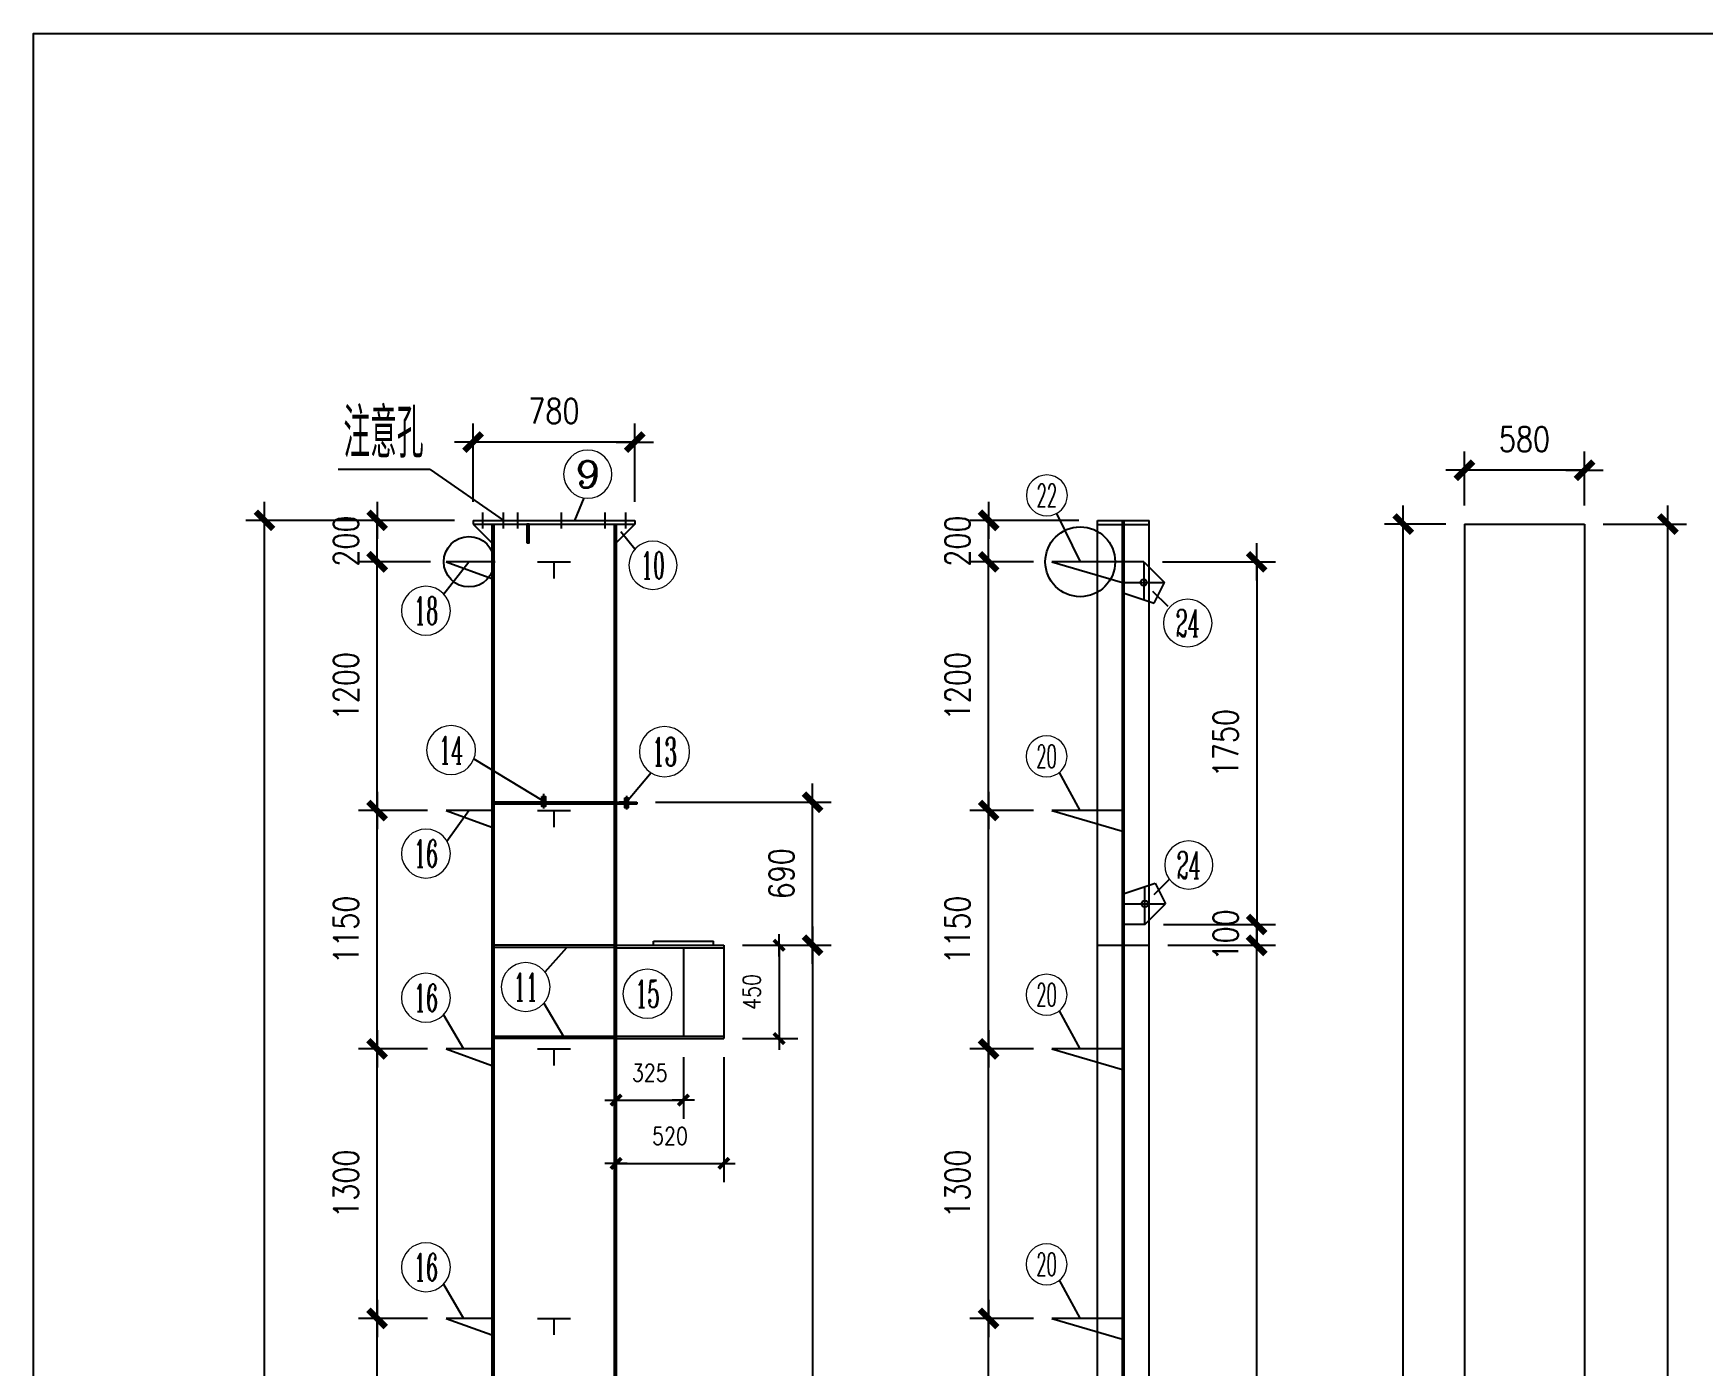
# Model space of a CAD drawing. Header units: millimetres. Extents: x 2451220 to 4527627, y -5186613 to -1639140.
# Drawn here: x 2483553 to 2491607, y -1704727 to -1698301 of the extents above; entities that cross this region are included whole.
import ezdxf
from ezdxf.enums import TextEntityAlignment as Align

# ---------------------------------------------------------------- set-up
doc = ezdxf.new("R2010")
doc.units = ezdxf.units.MM
doc.header["$LTSCALE"] = 1000
doc.header["$PDMODE"] = 34
doc.layers.add('钢架', color=7, linetype='Continuous', lineweight=25)
doc.styles.add('COMPLEX', font='COMPLEX')
doc.styles.add('DIM_FONT', font='simplex.shx', dxfattribs={"width": 0.8, "bigfont": 'hztxt.shx'})
doc.styles.add('hz', font='gbenor.shx', dxfattribs={"width": 0.75, "height": 100, "bigfont": 'gbcbig.shx'})
doc.styles.get("Standard").update_dxf_attribs({"font": 'txt', "bigfont": 'gbcbig.shx'})
doc.dimstyles.get("Standard").update_dxf_attribs({"dimscale": 100, "dimtxt": 3.5, "dimasz": 1, "dimexe": 2.5, "dimexo": 3, "dimgap": 1.5, "dimtad": 1, "dimdec": 0, "dimzin": 0, "dimdsep": 46, "dimtxsty": 'Standard', "dimblk": 'ARCHTICK', "dimcen": 0.09, "dimadec": 0, "dimazin": 0, "dimtfac": 1, "dimtdec": 0, "dimtix": 1, "dimtmove": 2, "dimatfit": 3, "dimldrblk": 'ARCHTICK', "dimfxl": 1, "dimtolj": 1, "dimtzin": 0, "dimarcsym": 0})
doc.dimstyles.new('WGH(1)', dxfattribs={"dimscale": 1.2, "dimtxt": 100, "dimasz": 0.5, "dimexe": 75, "dimexo": 75, "dimgap": 75, "dimtad": 1, "dimdec": 0, "dimzin": 0, "dimdsep": 46, "dimtxsty": 'DIM_FONT', "dimblk1": '_DIMX', "dimblk2": '_DIMX', "dimsah": 1, "dimcen": 0.09, "dimclrd": 3, "dimclre": 3, "dimclrt": 7, "dimadec": 0, "dimazin": 0, "dimtfac": 1, "dimtdec": 0, "dimtix": 1, "dimtmove": 2, "dimatfit": 3, "dimldrblk": '_DIMX', "dimfxl": 1, "dimtolj": 1, "dimtzin": 0, "dimarcsym": 0})

# ---------------------------------------------------------------- blocks, each defined once
blk = doc.blocks.new('_DIMX')
blk.add_line((-150, 0), (150, 0))
at = {"const_width": 50}
blk.add_lwpolyline([(-70, -70), (70, 70)], dxfattribs=at)
blk = doc.blocks.new('*D1761')
at = {"color": 3, "lineweight": -2}
for p, q in [((2485454.3, -1704499.6), (2485121.3, -1704499.6)), ((2485211.3, -1705699), (2485211.3, -1704500.2)), ((2485454.3, -1705699.6), (2485121.3, -1705699.6))]:
    blk.add_line(p, q, dxfattribs=at)
at = {"layer": 'Defpoints', "color": 0}
for p in [(2485211.3, -1704499.6), (2485544.3, -1704499.6), (2485544.3, -1705699.6)]:
    blk.add_point(p, dxfattribs=at)
at = {"color": 3, "lineweight": -2, "xscale": 0.6, "yscale": 0.6, "zscale": 0.6}
for p, rotation in [((2485211.3, -1704499.6), 90), ((2485211.3, -1705699.6), 270)]:
    blk.add_blockref('_DIMX', p, dxfattribs=dict(at, rotation=rotation))
at = {"color": 7, "insert": (2485061.3, -1705099.6), "char_height": 120, "attachment_point": 5, "rotation": 90, "style": 'DIM_FONT'}
blk.add_mtext('\\A1;1200', dxfattribs=at)
blk = doc.blocks.new('*D371')
at = {"color": 3, "lineweight": -2}
for p, q in [((2485454.3, -1703199.6), (2485121.3, -1703199.6)), ((2485211.3, -1704499), (2485211.3, -1703200.2)), ((2485454.3, -1704499.6), (2485121.3, -1704499.6))]:
    blk.add_line(p, q, dxfattribs=at)
at = {"layer": 'Defpoints', "color": 0}
for p in [(2485211.3, -1703199.6), (2485544.3, -1703199.6), (2485544.3, -1704499.6)]:
    blk.add_point(p, dxfattribs=at)
at = {"color": 3, "lineweight": -2, "xscale": 0.6, "yscale": 0.6, "zscale": 0.6}
for p, rotation in [((2485211.3, -1703199.6), 90), ((2485211.3, -1704499.6), 270)]:
    blk.add_blockref('_DIMX', p, dxfattribs=dict(at, rotation=rotation))
at = {"color": 7, "insert": (2485061.3, -1703849.6), "char_height": 120, "attachment_point": 5, "rotation": 90, "style": 'DIM_FONT'}
blk.add_mtext('\\A1;1300', dxfattribs=at)
blk = doc.blocks.new('*D1762')
at = {"color": 3, "lineweight": -2}
for p, q in [((2485454.3, -1702049.6), (2485121.3, -1702049.6)), ((2485211.3, -1703199), (2485211.3, -1702050.2)), ((2485454.3, -1703199.6), (2485121.3, -1703199.6))]:
    blk.add_line(p, q, dxfattribs=at)
at = {"layer": 'Defpoints', "color": 0}
for p in [(2485211.3, -1702049.6), (2485544.3, -1702049.6), (2485544.3, -1703199.6)]:
    blk.add_point(p, dxfattribs=at)
at = {"color": 3, "lineweight": -2, "xscale": 0.6, "yscale": 0.6, "zscale": 0.6}
for p, rotation in [((2485211.3, -1702049.6), 90), ((2485211.3, -1703199.6), 270)]:
    blk.add_blockref('_DIMX', p, dxfattribs=dict(at, rotation=rotation))
at = {"color": 7, "insert": (2485061.3, -1702624.6), "char_height": 120, "attachment_point": 5, "rotation": 90, "style": 'DIM_FONT'}
blk.add_mtext('\\A1;1150', dxfattribs=at)
blk = doc.blocks.new('*D1763')
at = {"color": 3, "lineweight": -2}
for p, q in [((2485454.3, -1700849.6), (2485121.3, -1700849.6)), ((2485211.3, -1702049), (2485211.3, -1700850.2)), ((2485454.3, -1702049.6), (2485121.3, -1702049.6))]:
    blk.add_line(p, q, dxfattribs=at)
at = {"layer": 'Defpoints', "color": 0}
for p in [(2485211.3, -1700849.6), (2485544.3, -1700849.6), (2485544.3, -1702049.6)]:
    blk.add_point(p, dxfattribs=at)
at = {"color": 3, "lineweight": -2, "xscale": 0.6, "yscale": 0.6, "zscale": 0.6}
for p, rotation in [((2485211.3, -1700849.6), 90), ((2485211.3, -1702049.6), 270)]:
    blk.add_blockref('_DIMX', p, dxfattribs=dict(at, rotation=rotation))
at = {"color": 7, "insert": (2485061.3, -1701449.6), "char_height": 120, "attachment_point": 5, "rotation": 90, "style": 'DIM_FONT'}
blk.add_mtext('\\A1;1200', dxfattribs=at)
blk = doc.blocks.new('*D373')
at = {"color": 3, "lineweight": -2}
for p, q in [((2486974.3, -1702699.6), (2487402.5, -1702699.6)), ((2487312.5, -1702700.2), (2487312.5, -1709899)), ((2486639.3, -1709899.6), (2487402.5, -1709899.6))]:
    blk.add_line(p, q, dxfattribs=at)
at = {"layer": 'Defpoints', "color": 0}
for p in [(2486884.3, -1702699.6), (2486549.3, -1709899.6), (2487312.5, -1709899.6)]:
    blk.add_point(p, dxfattribs=at)
at = {"color": 3, "lineweight": -2, "xscale": 0.6, "yscale": 0.6, "zscale": 0.6}
for p, rotation in [((2487312.5, -1702699.6), 90), ((2487312.5, -1709899.6), 270)]:
    blk.add_blockref('_DIMX', p, dxfattribs=dict(at, rotation=rotation))
at = {"color": 7, "insert": (2487162.5, -1706299.6), "char_height": 120, "attachment_point": 5, "rotation": 90, "style": 'DIM_FONT'}
blk.add_mtext('\\A1;7200', dxfattribs=at)
blk = doc.blocks.new('*D1764')
at = {"color": 3, "lineweight": -2}
for p, q in [((2487064.3, -1702699.6), (2487240.8, -1702699.6)), ((2487150.8, -1702699.9), (2487150.8, -1703149.2)), ((2486974.3, -1703149.6), (2487240.8, -1703149.6))]:
    blk.add_line(p, q, dxfattribs=at)
at = {"layer": 'Defpoints', "color": 0}
for p in [(2486974.3, -1702699.6), (2486884.3, -1703149.6), (2487150.8, -1703149.6)]:
    blk.add_point(p, dxfattribs=at)
at = {"color": 3, "lineweight": -2, "xscale": 0.36, "yscale": 0.36, "zscale": 0.36}
for p, rotation in [((2487150.8, -1702699.6), 90), ((2487150.8, -1703149.6), 270)]:
    blk.add_blockref('_DIMX', p, dxfattribs=dict(at, rotation=rotation))
at = {"color": 7, "insert": (2487018.8, -1702924.6), "char_height": 84, "attachment_point": 5, "rotation": 90, "style": 'DIM_FONT'}
blk.add_mtext('\\A1;450', dxfattribs=at)
blk = doc.blocks.new('*D1765')
at = {"color": 3, "lineweight": -2}
for p, q in [((2486364.3, -1703239.6), (2486364.3, -1703536.6)), ((2486689.3, -1703239.6), (2486689.3, -1703536.6)), ((2486364, -1703446.6), (2486363.6, -1703446.6)), ((2486364.3, -1703446.6), (2486689.3, -1703446.6)), ((2486689.7, -1703446.6), (2486690, -1703446.6))]:
    blk.add_line(p, q, dxfattribs=at)
at = {"layer": 'Defpoints', "color": 0}
for p in [(2486364.3, -1703149.6), (2486689.3, -1703149.6), (2486689.3, -1703446.6)]:
    blk.add_point(p, dxfattribs=at)
at = {"color": 3, "lineweight": -2, "xscale": 0.36, "yscale": 0.36, "zscale": 0.36}
blk.add_blockref('_DIMX', (2486364.3, -1703446.6), dxfattribs=at)
at = {"color": 3, "lineweight": -2, "xscale": 0.36, "yscale": 0.36, "zscale": 0.36, "rotation": 180}
blk.add_blockref('_DIMX', (2486689.3, -1703446.6), dxfattribs=at)
at = {"color": 7, "insert": (2486526.8, -1703314.6), "char_height": 84, "attachment_point": 5, "style": 'DIM_FONT'}
blk.add_mtext('\\A1;325', dxfattribs=at)
blk = doc.blocks.new('*D1766')
at = {"color": 3, "lineweight": -2}
for p, q in [((2486364.3, -1703239.6), (2486364.3, -1703841.8)), ((2486884.3, -1703239.6), (2486884.3, -1703841.8)), ((2486364.7, -1703751.8), (2486884, -1703751.8))]:
    blk.add_line(p, q, dxfattribs=at)
at = {"layer": 'Defpoints', "color": 0}
for p in [(2486364.3, -1703149.6), (2486884.3, -1703149.6), (2486884.3, -1703751.8)]:
    blk.add_point(p, dxfattribs=at)
at = {"color": 3, "lineweight": -2, "xscale": 0.36, "yscale": 0.36, "zscale": 0.36, "rotation": 180}
blk.add_blockref('_DIMX', (2486364.3, -1703751.8), dxfattribs=at)
at = {"color": 3, "lineweight": -2, "xscale": 0.36, "yscale": 0.36, "zscale": 0.36}
blk.add_blockref('_DIMX', (2486884.3, -1703751.8), dxfattribs=at)
at = {"color": 7, "insert": (2486624.3, -1703619.8), "char_height": 84, "attachment_point": 5, "style": 'DIM_FONT'}
blk.add_mtext('\\A1;520', dxfattribs=at)
blk = doc.blocks.new('*D374')
at = {"color": 3, "lineweight": -2}
for p, q in [((2486554.3, -1702009.6), (2487402.5, -1702009.6)), ((2487312.5, -1702699), (2487312.5, -1702010.2)), ((2487064.3, -1702699.6), (2487402.5, -1702699.6))]:
    blk.add_line(p, q, dxfattribs=at)
at = {"layer": 'Defpoints', "color": 0}
for p in [(2486464.3, -1702009.6), (2487312.5, -1702009.6), (2486974.3, -1702699.6)]:
    blk.add_point(p, dxfattribs=at)
at = {"color": 3, "lineweight": -2, "xscale": 0.6, "yscale": 0.6, "zscale": 0.6}
for p, rotation in [((2487312.5, -1702009.6), 90), ((2487312.5, -1702699.6), 270)]:
    blk.add_blockref('_DIMX', p, dxfattribs=dict(at, rotation=rotation))
at = {"color": 7, "insert": (2487162.5, -1702354.6), "char_height": 120, "attachment_point": 5, "rotation": 90, "style": 'DIM_FONT'}
blk.add_mtext('\\A1;690', dxfattribs=at)
blk = doc.blocks.new('*D1767')
at = {"color": 3, "lineweight": -2}
for p, q in [((2485674.3, -1700559.6), (2485674.3, -1700182.1)), ((2486454.3, -1700559.6), (2486454.3, -1700182.1)), ((2486453.7, -1700272.1), (2485674.9, -1700272.1))]:
    blk.add_line(p, q, dxfattribs=at)
at = {"layer": 'Defpoints', "color": 0}
for p in [(2485674.3, -1700272.1), (2485674.3, -1700649.6), (2486454.3, -1700649.6)]:
    blk.add_point(p, dxfattribs=at)
at = {"color": 3, "lineweight": -2, "xscale": 0.6, "yscale": 0.6, "zscale": 0.6, "rotation": 180}
blk.add_blockref('_DIMX', (2485674.3, -1700272.1), dxfattribs=at)
at = {"color": 3, "lineweight": -2, "xscale": 0.6, "yscale": 0.6, "zscale": 0.6}
blk.add_blockref('_DIMX', (2486454.3, -1700272.1), dxfattribs=at)
at = {"color": 7, "insert": (2486064.3, -1700122.1), "char_height": 120, "attachment_point": 5, "style": 'DIM_FONT'}
blk.add_mtext('\\A1;780', dxfattribs=at)
blk = doc.blocks.new('*D1768')
at = {"color": 3, "lineweight": -2}
for p, q in [((2485584.3, -1700649.6), (2484577.6, -1700649.6)), ((2484667.6, -1709899), (2484667.6, -1700650.2)), ((2485489.3, -1709899.6), (2484577.6, -1709899.6))]:
    blk.add_line(p, q, dxfattribs=at)
at = {"layer": 'Defpoints', "color": 0}
for p in [(2484667.6, -1700649.6), (2485674.3, -1700649.6), (2485579.3, -1709899.6)]:
    blk.add_point(p, dxfattribs=at)
at = {"color": 3, "lineweight": -2, "xscale": 0.6, "yscale": 0.6, "zscale": 0.6}
for p, rotation in [((2484667.6, -1700649.6), 90), ((2484667.6, -1709899.6), 270)]:
    blk.add_blockref('_DIMX', p, dxfattribs=dict(at, rotation=rotation))
at = {"color": 7, "insert": (2484517.6, -1705274.6), "char_height": 120, "attachment_point": 5, "rotation": 90, "style": 'DIM_FONT'}
blk.add_mtext('\\A1;9250', dxfattribs=at)
blk = doc.blocks.new('*D1769')
at = {"color": 3, "lineweight": -2}
for p, q in [((2485494.3, -1700649.6), (2485121.3, -1700649.6)), ((2485211.3, -1700649), (2485211.3, -1700648.4)), ((2485211.3, -1700849.6), (2485211.3, -1700649.6)), ((2485468.7, -1700849.6), (2485121.3, -1700849.6)), ((2485211.3, -1700850.2), (2485211.3, -1700850.8))]:
    blk.add_line(p, q, dxfattribs=at)
at = {"layer": 'Defpoints', "color": 0}
for p in [(2485211.3, -1700649.6), (2485584.3, -1700649.6), (2485558.7, -1700849.6)]:
    blk.add_point(p, dxfattribs=at)
at = {"color": 3, "lineweight": -2, "xscale": 0.6, "yscale": 0.6, "zscale": 0.6}
for p, rotation in [((2485211.3, -1700649.6), 270), ((2485211.3, -1700849.6), 90)]:
    blk.add_blockref('_DIMX', p, dxfattribs=dict(at, rotation=rotation))
at = {"color": 7, "insert": (2485061.3, -1700749.6), "char_height": 120, "attachment_point": 5, "rotation": 90, "style": 'DIM_FONT'}
blk.add_mtext('\\A1;200', dxfattribs=at)
blk = doc.blocks.new('*D1770')
at = {"color": 3, "lineweight": -2}
for p, q in [((2490367.1, -1700667.6), (2490072.4, -1700667.6)), ((2490162.4, -1709869), (2490162.4, -1700668.2)), ((2490367.1, -1709869.6), (2490072.4, -1709869.6))]:
    blk.add_line(p, q, dxfattribs=at)
at = {"layer": 'Defpoints', "color": 0}
for p in [(2490162.4, -1700667.6), (2490457.1, -1700667.6), (2490457.1, -1709869.6)]:
    blk.add_point(p, dxfattribs=at)
at = {"color": 3, "lineweight": -2, "xscale": 0.6, "yscale": 0.6, "zscale": 0.6}
for p, rotation in [((2490162.4, -1700667.6), 90), ((2490162.4, -1709869.6), 270)]:
    blk.add_blockref('_DIMX', p, dxfattribs=dict(at, rotation=rotation))
at = {"color": 7, "insert": (2490012.4, -1705268.6), "char_height": 120, "attachment_point": 5, "rotation": 90, "style": 'DIM_FONT'}
blk.add_mtext('\\A1;9202', dxfattribs=at)
blk = doc.blocks.new('*D1771')
at = {"color": 3, "lineweight": -2}
for p, q in [((2491127.1, -1700667.6), (2491529.1, -1700667.6)), ((2491439.1, -1709869), (2491439.1, -1700668.2)), ((2491127.1, -1709869.6), (2491529.1, -1709869.6))]:
    blk.add_line(p, q, dxfattribs=at)
at = {"layer": 'Defpoints', "color": 0}
for p in [(2491037.1, -1700667.6), (2491439.1, -1700667.6), (2491037.1, -1709869.6)]:
    blk.add_point(p, dxfattribs=at)
at = {"color": 3, "lineweight": -2, "xscale": 0.6, "yscale": 0.6, "zscale": 0.6}
for p, rotation in [((2491439.1, -1700667.6), 90), ((2491439.1, -1709869.6), 270)]:
    blk.add_blockref('_DIMX', p, dxfattribs=dict(at, rotation=rotation))
at = {"color": 7, "insert": (2491289.1, -1705268.6), "char_height": 120, "attachment_point": 5, "rotation": 90, "style": 'DIM_FONT'}
blk.add_mtext('\\A1;9202', dxfattribs=at)
blk = doc.blocks.new('*D1773')
at = {"color": 3, "lineweight": -2}
for p, q in [((2490457.1, -1700577.6), (2490457.1, -1700318)), ((2491037.1, -1700577.6), (2491037.1, -1700318)), ((2491036.5, -1700408), (2490457.7, -1700408))]:
    blk.add_line(p, q, dxfattribs=at)
at = {"layer": 'Defpoints', "color": 0}
for p in [(2490457.1, -1700408), (2490457.1, -1700667.6), (2491037.1, -1700667.6)]:
    blk.add_point(p, dxfattribs=at)
at = {"color": 3, "lineweight": -2, "xscale": 0.6, "yscale": 0.6, "zscale": 0.6, "rotation": 180}
blk.add_blockref('_DIMX', (2490457.1, -1700408), dxfattribs=at)
at = {"color": 3, "lineweight": -2, "xscale": 0.6, "yscale": 0.6, "zscale": 0.6}
blk.add_blockref('_DIMX', (2491037.1, -1700408), dxfattribs=at)
at = {"color": 7, "insert": (2490747.1, -1700258), "char_height": 120, "attachment_point": 5, "style": 'DIM_FONT'}
blk.add_mtext('\\A1;580', dxfattribs=at)
blk = doc.blocks.new('轴线标号')
at = {"lineweight": 13}
blk.add_circle((0, 0), 0.5, dxfattribs=at)
at = {"layer": '钢架', "lineweight": 13, "style": 'COMPLEX', "width": 1.041667}
blk.add_attdef('A', text='', height=0.56, dxfattribs=at).set_placement((-0.25, -0.28), (0.25, -0.28), align=Align.FIT)
blk = doc.blocks.new('*D1774')
at = {"color": 3, "lineweight": -2}
for p, q in [((2489000.3, -1700849.4), (2489545, -1700849.4)), ((2489455, -1700850), (2489455, -1702599)), ((2489005.4, -1702599.6), (2489545, -1702599.6))]:
    blk.add_line(p, q, dxfattribs=at)
at = {"layer": 'Defpoints', "color": 0}
for p in [(2488910.3, -1700849.4), (2488915.4, -1702599.6), (2489455, -1702599.6)]:
    blk.add_point(p, dxfattribs=at)
at = {"color": 3, "lineweight": -2, "xscale": 0.6, "yscale": 0.6, "zscale": 0.6}
for p, rotation in [((2489455, -1700849.4), 90), ((2489455, -1702599.6), 270)]:
    blk.add_blockref('_DIMX', p, dxfattribs=dict(at, rotation=rotation))
at = {"color": 7, "insert": (2489305, -1701724.5), "char_height": 120, "attachment_point": 5, "rotation": 90, "style": 'DIM_FONT'}
blk.add_mtext('\\A1;1750', dxfattribs=at)
blk = doc.blocks.new('*D1775')
at = {"color": 3, "lineweight": -2}
for p, q in [((2489026.4, -1702699.6), (2489545, -1702699.6)), ((2489455, -1709899), (2489455, -1702700.2)), ((2489166.4, -1709899.6), (2489545, -1709899.6))]:
    blk.add_line(p, q, dxfattribs=at)
at = {"layer": 'Defpoints', "color": 0}
for p in [(2488936.4, -1702699.6), (2489455, -1702699.6), (2489076.4, -1709899.6)]:
    blk.add_point(p, dxfattribs=at)
at = {"color": 3, "lineweight": -2, "xscale": 0.6, "yscale": 0.6, "zscale": 0.6}
for p, rotation in [((2489455, -1702699.6), 90), ((2489455, -1709899.6), 270)]:
    blk.add_blockref('_DIMX', p, dxfattribs=dict(at, rotation=rotation))
at = {"color": 7, "insert": (2489305, -1706299.6), "char_height": 120, "attachment_point": 5, "rotation": 90, "style": 'DIM_FONT'}
blk.add_mtext('\\A1;7200', dxfattribs=at)
blk = doc.blocks.new('*D1776')
at = {"color": 3, "lineweight": -2}
for p, q in [((2489187.6, -1702599.6), (2489545, -1702599.6)), ((2489455, -1702599), (2489455, -1702598.4)), ((2489455, -1702699.6), (2489455, -1702599.6)), ((2489026.4, -1702699.6), (2489545, -1702699.6)), ((2489455, -1702700.2), (2489455, -1702700.8))]:
    blk.add_line(p, q, dxfattribs=at)
at = {"layer": 'Defpoints', "color": 0}
for p in [(2489097.6, -1702599.6), (2489455, -1702599.6), (2488936.4, -1702699.6)]:
    blk.add_point(p, dxfattribs=at)
at = {"color": 3, "lineweight": -2, "xscale": 0.6, "yscale": 0.6, "zscale": 0.6}
for p, rotation in [((2489455, -1702599.6), 270), ((2489455, -1702699.6), 90)]:
    blk.add_blockref('_DIMX', p, dxfattribs=dict(at, rotation=rotation))
at = {"color": 7, "insert": (2489305, -1702649.6), "char_height": 120, "attachment_point": 5, "rotation": 90, "style": 'DIM_FONT'}
blk.add_mtext('\\A1;100', dxfattribs=at)
blk = doc.blocks.new('*D1779')
at = {"color": 3, "lineweight": -2}
for p, q in [((2488377.4, -1704499.6), (2488071.7, -1704499.6)), ((2488161.7, -1705699), (2488161.7, -1704500.2)), ((2488377.4, -1705699.6), (2488071.7, -1705699.6))]:
    blk.add_line(p, q, dxfattribs=at)
at = {"layer": 'Defpoints', "color": 0}
for p in [(2488161.7, -1704499.6), (2488467.4, -1704499.6), (2488467.4, -1705699.6)]:
    blk.add_point(p, dxfattribs=at)
at = {"color": 3, "lineweight": -2, "xscale": 0.6, "yscale": 0.6, "zscale": 0.6}
for p, rotation in [((2488161.7, -1704499.6), 90), ((2488161.7, -1705699.6), 270)]:
    blk.add_blockref('_DIMX', p, dxfattribs=dict(at, rotation=rotation))
at = {"color": 7, "insert": (2488011.7, -1705099.6), "char_height": 120, "attachment_point": 5, "rotation": 90, "style": 'DIM_FONT'}
blk.add_mtext('\\A1;1200', dxfattribs=at)
blk = doc.blocks.new('*D1780')
at = {"color": 3, "lineweight": -2}
for p, q in [((2488596.4, -1700649.6), (2488071.7, -1700649.6)), ((2488161.7, -1700649), (2488161.7, -1700648.4)), ((2488161.7, -1700849.6), (2488161.7, -1700649.6)), ((2488377.4, -1700849.6), (2488071.7, -1700849.6)), ((2488161.7, -1700850.2), (2488161.7, -1700850.8))]:
    blk.add_line(p, q, dxfattribs=at)
at = {"layer": 'Defpoints', "color": 0}
for p in [(2488161.7, -1700649.6), (2488686.4, -1700649.6), (2488467.4, -1700849.6)]:
    blk.add_point(p, dxfattribs=at)
at = {"color": 3, "lineweight": -2, "xscale": 0.6, "yscale": 0.6, "zscale": 0.6}
for p, rotation in [((2488161.7, -1700649.6), 270), ((2488161.7, -1700849.6), 90)]:
    blk.add_blockref('_DIMX', p, dxfattribs=dict(at, rotation=rotation))
at = {"color": 7, "insert": (2488011.7, -1700749.6), "char_height": 120, "attachment_point": 5, "rotation": 90, "style": 'DIM_FONT'}
blk.add_mtext('\\A1;200', dxfattribs=at)
blk = doc.blocks.new('*D1781')
at = {"color": 3, "lineweight": -2}
for p, q in [((2488377.4, -1703199.6), (2488071.7, -1703199.6)), ((2488161.7, -1704499), (2488161.7, -1703200.2)), ((2488377.4, -1704499.6), (2488071.7, -1704499.6))]:
    blk.add_line(p, q, dxfattribs=at)
at = {"layer": 'Defpoints', "color": 0}
for p in [(2488161.7, -1703199.6), (2488467.4, -1703199.6), (2488467.4, -1704499.6)]:
    blk.add_point(p, dxfattribs=at)
at = {"color": 3, "lineweight": -2, "xscale": 0.6, "yscale": 0.6, "zscale": 0.6}
for p, rotation in [((2488161.7, -1703199.6), 90), ((2488161.7, -1704499.6), 270)]:
    blk.add_blockref('_DIMX', p, dxfattribs=dict(at, rotation=rotation))
at = {"color": 7, "insert": (2488011.7, -1703849.6), "char_height": 120, "attachment_point": 5, "rotation": 90, "style": 'DIM_FONT'}
blk.add_mtext('\\A1;1300', dxfattribs=at)
blk = doc.blocks.new('*D1782')
at = {"color": 3, "lineweight": -2}
for p, q in [((2488377.4, -1702049.6), (2488071.7, -1702049.6)), ((2488161.7, -1703199), (2488161.7, -1702050.2)), ((2488377.4, -1703199.6), (2488071.7, -1703199.6))]:
    blk.add_line(p, q, dxfattribs=at)
at = {"layer": 'Defpoints', "color": 0}
for p in [(2488161.7, -1702049.6), (2488467.4, -1702049.6), (2488467.4, -1703199.6)]:
    blk.add_point(p, dxfattribs=at)
at = {"color": 3, "lineweight": -2, "xscale": 0.6, "yscale": 0.6, "zscale": 0.6}
for p, rotation in [((2488161.7, -1702049.6), 90), ((2488161.7, -1703199.6), 270)]:
    blk.add_blockref('_DIMX', p, dxfattribs=dict(at, rotation=rotation))
at = {"color": 7, "insert": (2488011.7, -1702624.6), "char_height": 120, "attachment_point": 5, "rotation": 90, "style": 'DIM_FONT'}
blk.add_mtext('\\A1;1150', dxfattribs=at)
blk = doc.blocks.new('*D1783')
at = {"color": 3, "lineweight": -2}
for p, q in [((2488287.4, -1700849.6), (2488071.7, -1700849.6)), ((2488161.7, -1702049), (2488161.7, -1700850.2)), ((2488377.4, -1702049.6), (2488071.7, -1702049.6))]:
    blk.add_line(p, q, dxfattribs=at)
at = {"layer": 'Defpoints', "color": 0}
for p in [(2488161.7, -1700849.6), (2488377.4, -1700849.6), (2488467.4, -1702049.6)]:
    blk.add_point(p, dxfattribs=at)
at = {"color": 3, "lineweight": -2, "xscale": 0.6, "yscale": 0.6, "zscale": 0.6}
for p, rotation in [((2488161.7, -1700849.6), 90), ((2488161.7, -1702049.6), 270)]:
    blk.add_blockref('_DIMX', p, dxfattribs=dict(at, rotation=rotation))
at = {"color": 7, "insert": (2488011.7, -1701449.6), "char_height": 120, "attachment_point": 5, "rotation": 90, "style": 'DIM_FONT'}
blk.add_mtext('\\A1;1200', dxfattribs=at)

msp = doc.modelspace()

# ---------------------------------------------------------------- linework, layer by layer
for p, q in [((2485467.5, -1700404.3), (2485023.3, -1700404.3)), ((2485467.5, -1700404.3), (2485819.3, -1700648.8)), ((2486208.2, -1700541.7), (2486163.4, -1700649.6)), ((2488489.6, -1700616.4), (2488603.5, -1700849.6)), ((2488686.4, -1709869.6), (2488686.4, -1700649.6)), ((2488686.4, -1700649.6), (2488936.4, -1700649.6)), ((2488807.4, -1709869.6), (2488807.4, -1700649.6)), ((2488811.4, -1709869.6), (2488811.4, -1700649.6)), ((2488815.4, -1709869.6), (2488815.4, -1700649.6)), ((2488936.4, -1709869.6), (2488936.4, -1700649.6)), ((2485674.3, -1700667.6), (2485764.3, -1700757.6)), ((2485764.3, -1700667.6), (2485764.3, -1709899.6)), ((2485774.3, -1700667.6), (2485774.3, -1709899.6)), ((2486354.3, -1700667.6), (2486354.3, -1709899.6)), ((2486364.3, -1700667.6), (2486364.3, -1709899.6)), ((2486454.3, -1700667.6), (2486364.3, -1700757.6)), ((2486455.4, -1700788.9), (2486387.3, -1700705)), ((2488686.4, -1700669.6), (2488936.4, -1700669.6)), ((2490457.1, -1700667.6), (2490457.1, -1709869.6)), ((2491037.1, -1700667.6), (2491037.1, -1709869.6)), ((2485532.6, -1701004.3), (2485654.3, -1700849.6)), ((2485764.3, -1700849.6), (2485544.3, -1700849.6)), ((2485544.3, -1700849.6), (2485764.3, -1700929.6)), ((2485984.3, -1700849.6), (2486144.3, -1700849.6)), ((2486064.3, -1700849.6), (2486064.3, -1700929.6)), ((2488807.4, -1700849.6), (2488467.4, -1700849.6)), ((2488467.4, -1700849.6), (2488807.4, -1700949.6)), ((2488910.3, -1700849.4), (2488810.3, -1700849.4)), ((2488910.3, -1700849.4), (2488810.3, -1700849.4)), ((2488910.3, -1700849.4), (2488910.3, -1701032.8)), ((2488910.3, -1700849.4), (2489010.3, -1700949.4)), ((2488810.3, -1700949.4), (2489010.3, -1700949.4)), ((2488960.3, -1701049.4), (2489010.3, -1700949.4)), ((2488810.3, -1700999.4), (2488960.3, -1701049.4)), ((2489027.8, -1701066), (2488954.2, -1700992.5)), ((2485677.9, -1701800.7), (2486011.7, -1702002.5)), ((2486533.9, -1701868.3), (2486414.3, -1702009.6)), ((2488502.6, -1701865.8), (2488602, -1702049.1)), ((2486354.3, -1702009.6), (2485774.3, -1702009.6)), ((2486354.3, -1702019.6), (2485774.3, -1702019.6)), ((2486364.3, -1702009.6), (2486464.3, -1702009.6)), ((2486464.3, -1702019.6), (2486364.3, -1702019.6)), ((2486414.3, -1702009.6), (2486379.3, -1702009.6)), ((2486414.3, -1701979.2), (2486414.3, -1702044.6)), ((2486464.3, -1702009.6), (2486464.3, -1702019.6)), ((2485764.3, -1702049.6), (2485544.3, -1702049.6)), ((2485544.3, -1702049.6), (2485764.3, -1702129.6)), ((2485548.3, -1702196.8), (2485654.3, -1702049.6)), ((2485984.3, -1702049.6), (2486144.3, -1702049.6)), ((2486064.3, -1702049.6), (2486064.3, -1702129.6)), ((2488807.4, -1702049.6), (2488467.4, -1702049.6)), ((2488467.4, -1702049.6), (2488807.4, -1702149.6)), ((2488807.4, -1702049.6), (2488467.4, -1702049.6)), ((2488467.4, -1702049.6), (2488807.4, -1702149.6)), ((2488815.4, -1702449.6), (2488965.4, -1702399.6)), ((2488915.4, -1702599.6), (2488915.4, -1702416.2)), ((2489033, -1702383), (2488959.3, -1702456.5)), ((2488965.4, -1702399.6), (2489015.4, -1702499.6)), ((2488815.4, -1702499.6), (2489015.4, -1702499.6)), ((2488915.4, -1702599.6), (2489015.4, -1702499.6)), ((2488915.4, -1702599.6), (2488815.4, -1702599.6)), ((2486352.3, -1702699.6), (2485776.3, -1702699.6)), ((2486352.3, -1702709.6), (2485776.3, -1702709.6)), ((2486021.3, -1702828.4), (2486125.9, -1702709.6)), ((2486364.3, -1702699.6), (2486884.3, -1702699.6)), ((2486364.3, -1702711.6), (2486884.3, -1702711.6)), ((2486544.3, -1702679.6), (2486834.3, -1702679.6)), ((2486544.3, -1702699.6), (2486544.3, -1702679.6)), ((2486689.3, -1702711.6), (2486689.3, -1703137.6)), ((2486834.3, -1702699.6), (2486834.3, -1702679.6)), ((2486884.3, -1702699.6), (2486884.3, -1703149.6)), ((2488686.4, -1702699.6), (2488936.4, -1702699.6)), ((2486016.3, -1702979.2), (2486109.9, -1703139.6)), ((2485531.9, -1703034.6), (2485628.4, -1703199.6)), ((2488502.6, -1703015.8), (2488602, -1703199.1)), ((2486352.3, -1703139.6), (2485776.3, -1703139.6)), ((2486352.3, -1703149.6), (2485776.3, -1703149.6)), ((2486364.3, -1703137.6), (2486884.3, -1703137.6)), ((2486364.3, -1703149.6), (2486884.3, -1703149.6)), ((2485764.3, -1703199.6), (2485544.3, -1703199.6)), ((2485544.3, -1703199.6), (2485764.3, -1703279.6)), ((2485764.3, -1703199.6), (2485544.3, -1703199.6)), ((2485984.3, -1703199.6), (2486144.3, -1703199.6)), ((2486064.3, -1703199.6), (2486064.3, -1703279.6)), ((2488807.4, -1703199.6), (2488467.4, -1703199.6)), ((2488467.4, -1703199.6), (2488807.4, -1703299.6)), ((2488807.4, -1703199.6), (2488467.4, -1703199.6)), ((2488467.4, -1703199.6), (2488807.4, -1703299.6)), ((2485531.9, -1704334.6), (2485628.4, -1704499.6)), ((2488502.6, -1704315.8), (2488602, -1704499.1)), ((2485764.3, -1704499.6), (2485544.3, -1704499.6)), ((2485544.3, -1704499.6), (2485764.3, -1704579.6)), ((2485764.3, -1704499.6), (2485544.3, -1704499.6)), ((2485984.3, -1704499.6), (2486144.3, -1704499.6)), ((2486064.3, -1704499.6), (2486064.3, -1704579.6)), ((2488807.4, -1704499.6), (2488467.4, -1704499.6)), ((2488467.4, -1704499.6), (2488807.4, -1704599.6)), ((2488807.4, -1704499.6), (2488467.4, -1704499.6)), ((2488467.4, -1704499.6), (2488807.4, -1704599.6))]:
    msp.add_line(p, q)
at = {"color": 2}
for p, q in [((2485674.3, -1700649.6), (2485674.3, -1700667.6)), ((2485674.3, -1700649.6), (2486454.3, -1700649.6)), ((2485719.3, -1700612.2), (2485719.3, -1700688.5)), ((2485819.3, -1700612.2), (2485819.3, -1700688.5)), ((2485889.3, -1700612.2), (2485889.3, -1700688.5)), ((2486099.3, -1700612.2), (2486099.3, -1700688.5)), ((2486309.3, -1700612.2), (2486309.3, -1700688.5)), ((2486409.3, -1700612.2), (2486409.3, -1700688.5)), ((2486454.3, -1700649.6), (2486454.3, -1700667.6)), ((2485674.3, -1700667.6), (2486454.3, -1700667.6)), ((2490457.1, -1700667.6), (2491037.1, -1700667.6)), ((2486014.3, -1701968.9), (2486014.3, -1702039.8))]:
    msp.add_line(p, q, dxfattribs=at)
for points in [[(2499972, -1711257.5), (2483552.7, -1711257.5), (2483552.7, -1698300.6), (2499972, -1698300.6)], [(2485934.3, -1700757.6), (2485944.3, -1700757.6), (2485944.3, -1700667.6), (2485934.3, -1700667.6)], [(2486406.7, -1701988.1), (2486422.4, -1701988.1), (2486422.4, -1702035.9), (2486406.7, -1702035.9)]]:
    msp.add_lwpolyline(points, close=True)
msp.add_lwpolyline([(2486005.8, -1701981.6), (2486022.9, -1701981.6), (2486022.9, -1702030.6), (2486005.8, -1702030.6)], close=True, dxfattribs=at)
for centre, radius in [((2485654.3, -1700849.6), 121.6), ((2488603.5, -1700849.6), 168.3), ((2488910.3, -1700949.4), 15), ((2488915.4, -1702499.6), 15)]:
    msp.add_circle(centre, radius)

# ---------------------------------------------------------------- block references
ref = msp.add_blockref('轴线标号', (2486227.4, -1700427), dxfattribs=dict(xscale=-232.4988107294776, yscale=232.4988107294776, zscale=232.4988107293054))
ref.add_attrib('A', '9', dxfattribs={"layer": '钢架', "lineweight": 13, "height": 130.2, "style": 'COMPLEX', "width": 1.339286}).set_placement((2486169.3, -1700492.1), (2486285.6, -1700492.1), align=Align.FIT)
ref = msp.add_blockref('轴线标号', (2488442.7, -1700529.4), dxfattribs=dict(xscale=-197.7854466270655, yscale=197.7854466270655, zscale=197.7854466273605))
ref.add_attrib('A', '22', dxfattribs={"layer": '钢架', "lineweight": 13, "height": 110.76, "style": 'COMPLEX', "width": 0.551471}).set_placement((2488393.2, -1700584.7), (2488492.1, -1700584.7), align=Align.FIT)
ref = msp.add_blockref('轴线标号', (2486542, -1700866.3), dxfattribs=dict(xscale=-232.4988107294776, yscale=232.4988107294776, zscale=232.4988107293054))
ref.add_attrib('A', '10', dxfattribs={"layer": '钢架', "lineweight": 13, "height": 130.2, "style": 'COMPLEX', "width": 0.646552}).set_placement((2486483.9, -1700931.4), (2486600.1, -1700931.4), align=Align.FIT)
ref = msp.add_blockref('轴线标号', (2485446.9, -1701085.5), dxfattribs=dict(xscale=-236.1316046467982, yscale=236.1316046467982, zscale=236.1316046469508))
ref.add_attrib('A', '18', dxfattribs={"layer": '钢架', "lineweight": 13, "height": 132.23, "style": 'COMPLEX', "width": 0.646552}).set_placement((2485387.9, -1701151.6), (2485505.9, -1701151.6), align=Align.FIT)
ref = msp.add_blockref('轴线标号', (2489122.3, -1701145.1), dxfattribs=dict(xscale=232.0951669607311, yscale=232.0951669607311, zscale=232.0951669606781, rotation=180))
ref.add_attrib('A', '24', dxfattribs={"layer": '钢架', "lineweight": 13, "height": 129.97, "style": 'COMPLEX', "width": 0.520833}).set_placement((2489064.3, -1701210.1), (2489180.4, -1701210.1), align=Align.FIT)
ref = msp.add_blockref('轴线标号', (2485567.8, -1701758), dxfattribs=dict(xscale=-236.1316046467982, yscale=236.1316046467982, zscale=236.1316046469508))
ref.add_attrib('A', '14', dxfattribs={"layer": '钢架', "lineweight": 13, "height": 132.23, "style": 'COMPLEX', "width": 0.604839}).set_placement((2485508.8, -1701824.1), (2485626.8, -1701824.1), align=Align.FIT)
ref = msp.add_blockref('轴线标号', (2486598.1, -1701765.6), dxfattribs=dict(xscale=-242.1862611761317, yscale=242.1862611765973, zscale=242.1862611763598))
ref.add_attrib('A', '13', dxfattribs={"layer": '钢架', "lineweight": 13, "height": 135.62, "style": 'COMPLEX', "width": 0.646552}).set_placement((2486537.5, -1701833.4), (2486658.6, -1701833.4), align=Align.FIT)
ref = msp.add_blockref('轴线标号', (2488441.2, -1701788.3), dxfattribs=dict(xscale=-197.7854466270655, yscale=197.7854466270655, zscale=197.7854466273605))
ref.add_attrib('A', '20', dxfattribs={"layer": '钢架', "lineweight": 13, "height": 110.76, "style": 'COMPLEX', "width": 0.551471}).set_placement((2488391.7, -1701843.7), (2488490.6, -1701843.7), align=Align.FIT)
ref = msp.add_blockref('轴线标号', (2485446.9, -1702257.3), dxfattribs=dict(xscale=-236.1316046467982, yscale=236.1316046467982, zscale=236.1316046469508))
ref.add_attrib('A', '16', dxfattribs={"layer": '钢架', "lineweight": 13, "height": 132.23, "style": 'COMPLEX', "width": 0.646552}).set_placement((2485387.9, -1702323.4), (2485505.9, -1702323.4), align=Align.FIT)
ref = msp.add_blockref('轴线标号', (2489127.5, -1702312.2), dxfattribs=dict(xscale=-232.0951669607311, yscale=232.0951669607311, zscale=232.0951669606781))
ref.add_attrib('A', '24', dxfattribs={"layer": '钢架', "lineweight": 13, "height": 129.97, "style": 'COMPLEX', "width": 0.520833}).set_placement((2489069.4, -1702377.2), (2489185.5, -1702377.2), align=Align.FIT)
ref = msp.add_blockref('轴线标号', (2485446.9, -1702952.7), dxfattribs=dict(xscale=-236.1316046467982, yscale=236.1316046467982, zscale=236.1316046469508))
ref.add_attrib('A', '16', dxfattribs={"layer": '钢架', "lineweight": 13, "height": 132.23, "style": 'COMPLEX', "width": 0.646552}).set_placement((2485387.9, -1703018.8), (2485505.9, -1703018.8), align=Align.FIT)
ref = msp.add_blockref('轴线标号', (2485928, -1702900.8), dxfattribs=dict(xscale=-236.1316046467982, yscale=236.1316046467982, zscale=236.1316046469508))
ref.add_attrib('A', '11', dxfattribs={"layer": '钢架', "lineweight": 13, "height": 132.23, "style": 'COMPLEX', "width": 0.78125}).set_placement((2485869, -1702966.9), (2485987.1, -1702966.9), align=Align.FIT)
ref = msp.add_blockref('轴线标号', (2486515.5, -1702933.3), dxfattribs=dict(xscale=-236.1316046467982, yscale=236.1316046467982, zscale=236.1316046469508))
ref.add_attrib('A', '15', dxfattribs={"layer": '钢架', "lineweight": 13, "height": 132.23, "style": 'COMPLEX', "width": 0.646552}).set_placement((2486456.5, -1702999.5), (2486574.5, -1702999.5), align=Align.FIT)
ref = msp.add_blockref('轴线标号', (2488441.2, -1702938.3), dxfattribs=dict(xscale=-197.7854466270655, yscale=197.7854466270655, zscale=197.7854466273605))
ref.add_attrib('A', '20', dxfattribs={"layer": '钢架', "lineweight": 13, "height": 110.76, "style": 'COMPLEX', "width": 0.551471}).set_placement((2488391.7, -1702993.7), (2488490.6, -1702993.7), align=Align.FIT)
ref = msp.add_blockref('轴线标号', (2485446.9, -1704252.7), dxfattribs=dict(xscale=-236.1316046467982, yscale=236.1316046467982, zscale=236.1316046469508))
ref.add_attrib('A', '16', dxfattribs={"layer": '钢架', "lineweight": 13, "height": 132.23, "style": 'COMPLEX', "width": 0.646552}).set_placement((2485387.9, -1704318.8), (2485505.9, -1704318.8), align=Align.FIT)
ref = msp.add_blockref('轴线标号', (2488441.2, -1704238.3), dxfattribs=dict(xscale=-197.7854466270655, yscale=197.7854466270655, zscale=197.7854466273605))
ref.add_attrib('A', '20', dxfattribs={"layer": '钢架', "lineweight": 13, "height": 110.76, "style": 'COMPLEX', "width": 0.551471}).set_placement((2488391.7, -1704293.7), (2488490.6, -1704293.7), align=Align.FIT)

# ---------------------------------------------------------------- texts
at = {"layer": '钢架', "lineweight": 13, "insert": (2485435.6, -1700109.2), "char_height": 238.88, "width": 978.981, "attachment_point": 3, "style": 'hz'}
msp.add_mtext('注意孔', dxfattribs=at)

# ---------------------------------------------------------------- dimensions: what is measured, and where the dimension line sits
for base, p1, p2, picture, middle in [((2485674.3, -1700272.1), (2486454.3, -1700649.6), (2485674.3, -1700649.6), '*D1767', (2486064.3, -1700122.1)), ((2490457.1, -1700408), (2491037.1, -1700667.6), (2490457.1, -1700667.6), '*D1773', (2490747.1, -1700258))]:
    dim = msp.add_linear_dim(base=base, p1=p1, p2=p2, dimstyle='WGH(1)')
    dim.commit()
    dim.dimension.update_dxf_attribs({"geometry": picture, "text_midpoint": middle})
for base, p1, p2, picture, middle in [((2484667.6, -1700649.6), (2485579.3, -1709899.6), (2485674.3, -1700649.6), '*D1768', (2484517.6, -1705274.6)), ((2485211.3, -1700649.6), (2485558.7, -1700849.6), (2485584.3, -1700649.6), '*D1769', (2485061.3, -1700749.6)), ((2488161.7, -1700649.6), (2488467.4, -1700849.6), (2488686.4, -1700649.6), '*D1780', (2488011.7, -1700749.6)), ((2490162.4, -1700667.6), (2490457.1, -1709869.6), (2490457.1, -1700667.6), '*D1770', (2490012.4, -1705268.6)), ((2491439.1, -1700667.6), (2491037.1, -1709869.6), (2491037.1, -1700667.6), '*D1771', (2491289.1, -1705268.6)), ((2488161.7, -1700849.6), (2488467.4, -1702049.6), (2488377.4, -1700849.6), '*D1783', (2488011.7, -1701449.6)), ((2489455, -1702599.6), (2488910.3, -1700849.4), (2488915.4, -1702599.6), '*D1774', (2489305, -1701724.5)), ((2488161.7, -1702049.6), (2488467.4, -1703199.6), (2488467.4, -1702049.6), '*D1782', (2488011.7, -1702624.6)), ((2489455, -1702599.6), (2488936.4, -1702699.6), (2489097.6, -1702599.6), '*D1776', (2489305, -1702649.6)), ((2489455, -1702699.6), (2489076.4, -1709899.6), (2488936.4, -1702699.6), '*D1775', (2489305, -1706299.6)), ((2488161.7, -1703199.6), (2488467.4, -1704499.6), (2488467.4, -1703199.6), '*D1781', (2488011.7, -1703849.6)), ((2488161.7, -1704499.6), (2488467.4, -1705699.6), (2488467.4, -1704499.6), '*D1779', (2488011.7, -1705099.6))]:
    dim = msp.add_linear_dim(base=base, p1=p1, p2=p2, angle=90, dimstyle='WGH(1)')
    dim.commit()
    dim.dimension.update_dxf_attribs({"geometry": picture, "text_midpoint": middle})
for base, p1, p2, dimstyle, override, picture, middle in [((2485211.3, -1700849.6), (2485544.3, -1702049.6), (2485544.3, -1700849.6), 'Standard', {"dimscale": 1.2, "dimtxt": 100, "dimasz": 0.5, "dimexe": 75, "dimexo": 75, "dimgap": 75, "dimtxsty": 'DIM_FONT', "dimblk1": '_DIMX', "dimblk2": '_DIMX', "dimsah": 1, "dimclrd": 3, "dimclre": 3, "dimclrt": 7, "dimldrblk": '_DIMX'}, '*D1763', (2485061.3, -1701449.6)), ((2487312.5, -1702009.6), (2486974.3, -1702699.6), (2486464.3, -1702009.6), 'Standard', {"dimscale": 1.2, "dimtxt": 100, "dimasz": 0.5, "dimexe": 75, "dimexo": 75, "dimgap": 75, "dimtxsty": 'DIM_FONT', "dimblk1": '_DIMX', "dimblk2": '_DIMX', "dimsah": 1, "dimclrd": 3, "dimclre": 3, "dimclrt": 7, "dimldrblk": '_DIMX'}, '*D374', (2487162.5, -1702354.6)), ((2485211.3, -1702049.6), (2485544.3, -1703199.6), (2485544.3, -1702049.6), 'Standard', {"dimscale": 1.2, "dimtxt": 100, "dimasz": 0.5, "dimexe": 75, "dimexo": 75, "dimgap": 75, "dimtxsty": 'DIM_FONT', "dimblk1": '_DIMX', "dimblk2": '_DIMX', "dimsah": 1, "dimclrd": 3, "dimclre": 3, "dimclrt": 7, "dimldrblk": '_DIMX'}, '*D1762', (2485061.3, -1702624.6)), ((2487312.5, -1709899.6), (2486884.3, -1702699.6), (2486549.3, -1709899.6), 'Standard', {"dimscale": 1.2, "dimtxt": 100, "dimasz": 0.5, "dimexe": 75, "dimexo": 75, "dimgap": 75, "dimtxsty": 'DIM_FONT', "dimblk1": '_DIMX', "dimblk2": '_DIMX', "dimsah": 1, "dimclrd": 3, "dimclre": 3, "dimclrt": 7, "dimldrblk": '_DIMX'}, '*D373', (2487162.5, -1706299.6)), ((2487150.8, -1703149.6), (2486974.3, -1702699.6), (2486884.3, -1703149.6), 'WGH(1)', {"dimtxt": 70, "dimasz": 0.3}, '*D1764', (2487018.8, -1702924.6)), ((2485211.3, -1703199.6), (2485544.3, -1704499.6), (2485544.3, -1703199.6), 'Standard', {"dimscale": 1.2, "dimtxt": 100, "dimasz": 0.5, "dimexe": 75, "dimexo": 75, "dimgap": 75, "dimtxsty": 'DIM_FONT', "dimblk1": '_DIMX', "dimblk2": '_DIMX', "dimsah": 1, "dimclrd": 3, "dimclre": 3, "dimclrt": 7, "dimldrblk": '_DIMX'}, '*D371', (2485061.3, -1703849.6)), ((2485211.3, -1704499.6), (2485544.3, -1705699.6), (2485544.3, -1704499.6), 'Standard', {"dimscale": 1.2, "dimtxt": 100, "dimasz": 0.5, "dimexe": 75, "dimexo": 75, "dimgap": 75, "dimtxsty": 'DIM_FONT', "dimblk1": '_DIMX', "dimblk2": '_DIMX', "dimsah": 1, "dimclrd": 3, "dimclre": 3, "dimclrt": 7, "dimldrblk": '_DIMX'}, '*D1761', (2485061.3, -1705099.6))]:
    dim = msp.add_linear_dim(base=base, p1=p1, p2=p2, angle=90, dimstyle=dimstyle, override=override)
    dim.commit()
    dim.dimension.update_dxf_attribs({"geometry": picture, "text_midpoint": middle})
for base, p2, picture, middle in [((2486689.3, -1703446.6), (2486689.3, -1703149.6), '*D1765', (2486526.8, -1703314.6)), ((2486884.3, -1703751.8), (2486884.3, -1703149.6), '*D1766', (2486624.3, -1703619.8))]:
    dim = msp.add_linear_dim(base=base, p1=(2486364.3, -1703149.6), p2=p2, dimstyle='WGH(1)', override={"dimtxt": 70, "dimasz": 0.3})
    dim.commit()
    dim.dimension.update_dxf_attribs({"geometry": picture, "text_midpoint": middle})

doc.saveas('drawing.dxf')
